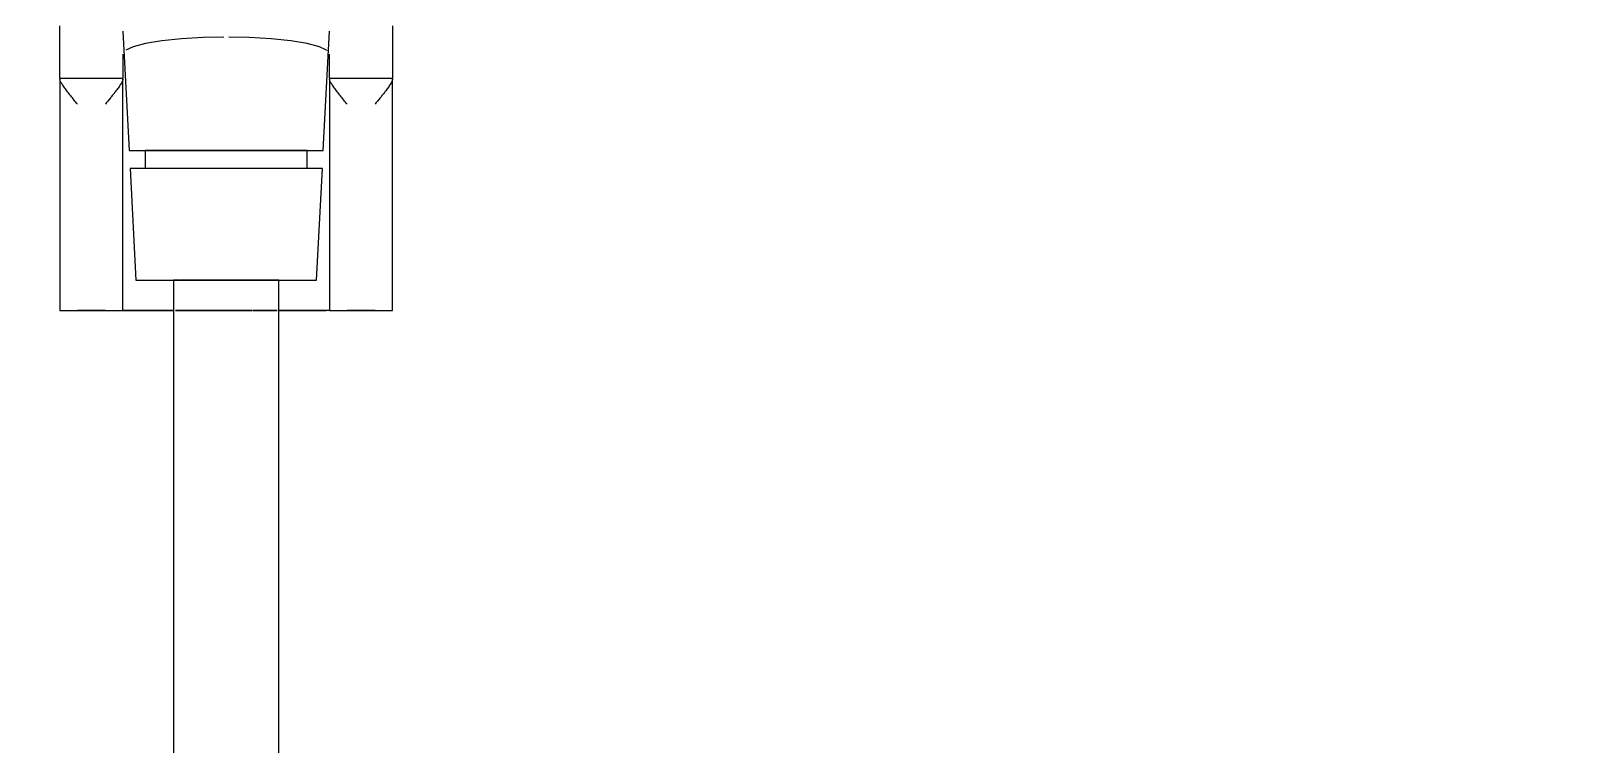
# Model space of a CAD drawing. Header units: metres. Extents: x 34 to 87, y -2.3 to 19.3.
# Drawn here: x 48.604 to 48.7808, y 0.6188 to 0.7 of the extents above; entities that cross this region are included whole.
import ezdxf

# ---------------------------------------------------------------- set-up
doc = ezdxf.new("R2010")
doc.units = ezdxf.units.M
for name, color, linetype, lineweight in [('A-ANNO-DIMS', 7, 'Continuous', 5), ('A-ANNO-DIMS-25', 7, 'Continuous', 5), ('P-SANR-FIXT', 7, 'Continuous', 5)]:
    doc.layers.add(name, color=color, linetype=linetype, lineweight=lineweight)
doc.styles.add('Arial_1', font='arial.ttf', dxfattribs={"height": 0.075})
doc.dimstyles.new('Diagonal_-_2_mm_Arial_-_PRETO', dxfattribs={"dimscale": 0.3048, "dimtxt": 0.076519, "dimasz": 0.246063, "dimexe": 0.19685, "dimexo": 0.123031, "dimgap": 0.04101, "dimtad": 1, "dimrnd": 0.01, "dimzin": 0, "dimdsep": 46, "dimtxsty": 'Arial_1', "dimblk1": 'OBLIQUE', "dimblk2": 'OBLIQUE', "dimsah": 1, "dimcen": 0.09, "dimdle": 0.19685, "dimazin": 0, "dimtfac": 1, "dimtdec": 4, "dimtix": 1, "dimtmove": 0, "dimatfit": 3, "dimfxl": 1, "dimtvp": 1, "dimtolj": 1, "dimtzin": 0, "dimarcsym": 2})

# ---------------------------------------------------------------- blocks, each defined once
blk = doc.blocks.new('UT_Ducha higiênica - UT_Ducha higiênica-3698909-AA')
at = {"layer": 'P-SANR-FIXT'}
for p, q in [((-1.91841, 0.69464), (-1.91841, 0.70061)), ((-1.91122, 0.7), (-1.91051, 0.68639)), ((-1.88839, 0.68639), (-1.88768, 0.7)), ((-1.8805, 0.70061), (-1.8805, 0.69464)), ((-1.91122, 0.69738), (-1.91122, 0.69464)), ((-1.88768, 0.69464), (-1.88768, 0.69738)), ((-1.91841, 0.69464), (-1.91841, 0.69459)), ((-1.91841, 0.69453), (-1.91841, 0.66817)), ((-1.91122, 0.69459), (-1.91122, 0.69464)), ((-1.91122, 0.66817), (-1.91122, 0.69453)), ((-1.88768, 0.69464), (-1.88768, 0.69459)), ((-1.88768, 0.69453), (-1.88768, 0.66817)), ((-1.8805, 0.69459), (-1.8805, 0.69464)), ((-1.8805, 0.66817), (-1.8805, 0.69453)), ((-1.91051, 0.68639), (-1.89945, 0.68639)), ((-1.90868, 0.68639), (-1.90868, 0.68434)), ((-1.89945, 0.68639), (-1.88839, 0.68639)), ((-1.89023, 0.68434), (-1.89023, 0.68639)), ((-1.91041, 0.68434), (-1.90974, 0.67161)), ((-1.89945, 0.68434), (-1.91041, 0.68434)), ((-1.8885, 0.68434), (-1.89945, 0.68434)), ((-1.88916, 0.67161), (-1.8885, 0.68434)), ((-1.90974, 0.67161), (-1.89945, 0.67161)), ((-1.90545, 0.67161), (-1.90545, 0.1)), ((-1.89945, 0.67161), (-1.88916, 0.67161)), ((-1.89345, 0.1), (-1.89345, 0.67161)), ((-1.91841, 0.66817), (-1.91641, 0.66817)), ((-1.91322, 0.66817), (-1.91641, 0.66817)), ((-1.91322, 0.66817), (-1.91122, 0.66817)), ((-1.90546, 0.66817), (-1.91122, 0.66817)), ((-1.88768, 0.66817), (-1.89344, 0.66817)), ((-1.88768, 0.66817), (-1.88568, 0.66817)), ((-1.8825, 0.66817), (-1.88568, 0.66817)), ((-1.8825, 0.66817), (-1.8805, 0.66817))]:
    blk.add_line(p, q, dxfattribs=at)
at = {"layer": 'P-SANR-FIXT', "color": 253, "true_color": 0xa6a6a6}
for p, q in [((-1.88796, 0.6978), (-1.88797, 0.69781)), ((-1.91841, 0.69464), (-1.91122, 0.69464)), ((-1.91841, 0.69459), (-1.91841, 0.69453)), ((-1.91122, 0.69453), (-1.91122, 0.69459)), ((-1.88768, 0.69464), (-1.8805, 0.69464)), ((-1.88768, 0.69459), (-1.88768, 0.69453)), ((-1.8805, 0.69453), (-1.8805, 0.69459)), ((-1.91051, 0.68639), (-1.90877, 0.68639)), ((-1.89945, 0.68639), (-1.90868, 0.68639)), ((-1.89023, 0.68639), (-1.89945, 0.68639)), ((-1.89013, 0.68639), (-1.88839, 0.68639)), ((-1.90894, 0.68434), (-1.91041, 0.68434)), ((-1.89945, 0.68434), (-1.90868, 0.68434)), ((-1.89023, 0.68434), (-1.89945, 0.68434)), ((-1.8885, 0.68434), (-1.88996, 0.68434)), ((-1.90974, 0.67161), (-1.90562, 0.67161)), ((-1.90465, 0.67161), (-1.90545, 0.67161)), ((-1.89945, 0.67161), (-1.9046, 0.67161)), ((-1.8943, 0.67161), (-1.89945, 0.67161)), ((-1.89345, 0.67161), (-1.89425, 0.67161)), ((-1.89329, 0.67161), (-1.88916, 0.67161)), ((-1.91841, 0.66817), (-1.91641, 0.66817)), ((-1.91641, 0.66817), (-1.91149, 0.66817)), ((-1.91122, 0.66817), (-1.90545, 0.66817)), ((-1.90468, 0.66817), (-1.90525, 0.66817)), ((-1.90374, 0.66817), (-1.90468, 0.66817)), ((-1.9025, 0.66817), (-1.90373, 0.66817)), ((-1.90102, 0.66817), (-1.90245, 0.66817)), ((-1.89946, 0.66817), (-1.90101, 0.66817)), ((-1.89789, 0.66817), (-1.89945, 0.66817)), ((-1.89645, 0.66817), (-1.89788, 0.66817)), ((-1.89517, 0.66817), (-1.8964, 0.66817)), ((-1.89423, 0.66817), (-1.89517, 0.66817)), ((-1.89365, 0.66817), (-1.89422, 0.66817)), ((-1.89345, 0.66817), (-1.88808, 0.66817)), ((-1.88741, 0.66817), (-1.8825, 0.66817)), ((-1.8825, 0.66817), (-1.8805, 0.66817))]:
    blk.add_line(p, q, dxfattribs=at)
at = {"layer": 'P-SANR-FIXT', "color": 254, "true_color": 0xdfdfdf}
for p, q in [((-1.90877, 0.68639), (-1.89945, 0.68639)), ((-1.89945, 0.68639), (-1.90868, 0.68639)), ((-1.89945, 0.68639), (-1.89013, 0.68639)), ((-1.89023, 0.68639), (-1.89945, 0.68639)), ((-1.89945, 0.68434), (-1.90874, 0.68434)), ((-1.89945, 0.68434), (-1.90868, 0.68434)), ((-1.89023, 0.68434), (-1.89945, 0.68434)), ((-1.89016, 0.68434), (-1.89945, 0.68434)), ((-1.90465, 0.67161), (-1.90545, 0.67161)), ((-1.90538, 0.67161), (-1.90466, 0.67161)), ((-1.89945, 0.67161), (-1.9046, 0.67161)), ((-1.9046, 0.67161), (-1.89945, 0.67161)), ((-1.8943, 0.67161), (-1.89945, 0.67161)), ((-1.89945, 0.67161), (-1.89431, 0.67161)), ((-1.89345, 0.67161), (-1.89425, 0.67161)), ((-1.89424, 0.67161), (-1.89352, 0.67161)), ((-1.90525, 0.66817), (-1.90465, 0.66817)), ((-1.90465, 0.66817), (-1.9037, 0.66817)), ((-1.90369, 0.66817), (-1.9025, 0.66817)), ((-1.90245, 0.66817), (-1.90101, 0.66817)), ((-1.901, 0.66817), (-1.89946, 0.66817)), ((-1.89945, 0.66817), (-1.8979, 0.66817)), ((-1.89789, 0.66817), (-1.89645, 0.66817)), ((-1.8964, 0.66817), (-1.89521, 0.66817)), ((-1.8952, 0.66817), (-1.89426, 0.66817)), ((-1.89425, 0.66817), (-1.89366, 0.66817))]:
    blk.add_line(p, q, dxfattribs=at)
at = {"layer": 'P-SANR-FIXT', "color": 253, "true_color": 0xa6a6a6, "flags": 128}
for points in [[(-1.89974, 0.6993), (-1.90207, 0.69925), (-1.90456, 0.69911), (-1.90679, 0.69888), (-1.90865, 0.69858), (-1.91006, 0.69821), (-1.91089, 0.69783)], [(-1.88801, 0.69783), (-1.88884, 0.69821), (-1.89025, 0.69858), (-1.89211, 0.69888), (-1.89434, 0.69911), (-1.89683, 0.69925), (-1.89916, 0.6993)]]:
    blk.add_lwpolyline(points, dxfattribs=at)
at = {"layer": 'P-SANR-FIXT'}
for points, knots in [([(-1.91641, 0.69166), (-1.91653, 0.69182), (-1.91679, 0.69214), (-1.91711, 0.69253), (-1.91735, 0.69284), (-1.91753, 0.69307), (-1.9177, 0.69329), (-1.91786, 0.69351), (-1.918, 0.69372), (-1.91813, 0.69391), (-1.91825, 0.6941), (-1.91836, 0.69432), (-1.91841, 0.69445), (-1.91841, 0.69453)], [0, 0, 0, 0, 0.142857, 0.285714, 0.357143, 0.428571, 0.5, 0.571429, 0.642857, 0.714286, 0.785714, 0.857143, 1, 1, 1, 1]), ([(-1.91122, 0.69453), (-1.91122, 0.69445), (-1.91127, 0.69432), (-1.91138, 0.6941), (-1.91149, 0.69391), (-1.91163, 0.69372), (-1.91177, 0.69351), (-1.91193, 0.69329), (-1.91213, 0.69303), (-1.91232, 0.69278), (-1.91251, 0.69255), (-1.91279, 0.6922), (-1.91303, 0.6919), (-1.91322, 0.69166)], [0, 0, 0, 0, 0.142857, 0.214286, 0.285714, 0.357143, 0.428571, 0.5, 0.571429, 0.678571, 0.732143, 0.785714, 1, 1, 1, 1]), ([(-1.88568, 0.69166), (-1.88581, 0.69182), (-1.88606, 0.69214), (-1.88638, 0.69253), (-1.88662, 0.69284), (-1.8868, 0.69307), (-1.88697, 0.69329), (-1.88713, 0.69351), (-1.88728, 0.69372), (-1.88741, 0.69391), (-1.88752, 0.6941), (-1.88764, 0.69432), (-1.88768, 0.69445), (-1.88768, 0.69453)], [0, 0, 0, 0, 0.142857, 0.285714, 0.357143, 0.428571, 0.5, 0.571429, 0.642857, 0.714286, 0.785714, 0.857143, 1, 1, 1, 1]), ([(-1.8805, 0.69453), (-1.8805, 0.69445), (-1.88054, 0.69432), (-1.88065, 0.6941), (-1.88077, 0.69391), (-1.8809, 0.69372), (-1.88105, 0.69351), (-1.8812, 0.69329), (-1.8814, 0.69303), (-1.88159, 0.69278), (-1.88178, 0.69255), (-1.88206, 0.6922), (-1.8823, 0.6919), (-1.8825, 0.69166)], [0, 0, 0, 0, 0.142857, 0.214286, 0.285714, 0.357143, 0.428571, 0.5, 0.571429, 0.678571, 0.732143, 0.785714, 1, 1, 1, 1])]:
    blk.add_open_spline(points, degree=3, knots=knots, dxfattribs=at)
blk = doc.blocks.new('DIMBLOCK7-AA')
at = {"layer": 'A-ANNO-DIMS-25'}
for p, q in [((47.98985, -0.06), (47.98985, 0.66)), ((47.98985, 0.6), (47.92985, 0.6)), ((47.98985, 0.6), (48.35353, 0.6)), ((47.98985, 0), (47.92985, 0)), ((47.98985, 0), (49.79499, 0))]:
    blk.add_line(p, q, dxfattribs=at)
at = {"layer": 'A-ANNO-DIMS-25', "lineweight": 20}
for p, q in [((47.98985, 0.6), (47.95235, 0.6375)), ((47.98985, 0.6), (48.02735, 0.5625)), ((47.98985, 0), (47.95235, 0.0375)), ((47.98985, 0), (48.02735, -0.0375))]:
    blk.add_line(p, q, dxfattribs=at)
at = {"layer": 'A-ANNO-DIMS-25', "color": 0, "insert": (47.87998, 0.19876), "char_height": 0.075, "width": 0.2429787, "attachment_point": 1, "rotation": 90, "line_spacing_factor": 0.941778, "style": 'Arial_1'}
blk.add_mtext('0,60', dxfattribs=at)
blk = doc.blocks.new('_Oblique')
at = {"color": 0, "linetype": 'ByBlock', "lineweight": -2}
blk.add_line((-0.5, -0.5), (0.5, 0.5), dxfattribs=at)
blk = doc.blocks.new('DIMBLOCK8-AA')
at = {"layer": 'A-ANNO-DIMS-25'}
for p, q in [((48.37573, 0.95876), (48.37573, 1.01876)), ((48.70628, 0.95876), (48.70628, 1.01876)), ((48.31573, 0.95876), (48.70628, 0.95876)), ((48.37573, 0.95876), (48.37573, 0.6375)), ((48.70628, 0.95876), (48.70628, 0.83858))]:
    blk.add_line(p, q, dxfattribs=at)
at = {"layer": 'A-ANNO-DIMS-25', "lineweight": 20}
for p, q in [((48.37573, 0.95876), (48.41323, 0.99626)), ((48.70628, 0.95876), (48.74378, 0.99626)), ((48.37573, 0.95876), (48.33823, 0.92126)), ((48.70628, 0.95876), (48.66878, 0.92126))]:
    blk.add_line(p, q, dxfattribs=at)
at = {"layer": 'A-ANNO-DIMS-25', "color": 0, "insert": (48.43976, 1.06862), "char_height": 0.075, "width": 0.2429787, "attachment_point": 1, "line_spacing_factor": 0.941778, "style": 'Arial_1'}
blk.add_mtext('0,33', dxfattribs=at)

msp = doc.modelspace()

# ---------------------------------------------------------------- block references
at = {"layer": 'P-SANR-FIXT', "color": 254, "true_color": 0xdfdfdf}
msp.add_blockref('UT_Ducha higiênica - UT_Ducha higiênica-3698909-AA', (50.52573, 0), dxfattribs=at)

# ---------------------------------------------------------------- dimensions: what is measured, and where the dimension line sits
at = {"layer": 'A-ANNO-DIMS'}
dim = msp.add_linear_dim(base=(48.70628, 0.95876), p1=(48.37573, 0.6), p2=(48.70628, 0.80108), dimstyle='Diagonal_-_2_mm_Arial_-_PRETO', override={"dimpost": '<>', "dimfxl": 0.386907}, dxfattribs=at)
dim.commit()
dim.dimension.update_dxf_attribs({"geometry": 'DIMBLOCK8-AA', "text_midpoint": (48.541, 1.00958)})
dim = msp.add_linear_dim(base=(47.98985, 0.6), p1=(49.83249, 0), p2=(48.39103, 0.6), angle=90, dimstyle='Diagonal_-_2_mm_Arial_-_PRETO', override={"dimpost": '<>', "dimfxl": 1.56135}, dxfattribs=at)
dim.commit()
dim.dimension.update_dxf_attribs({"geometry": 'DIMBLOCK7-AA', "text_midpoint": (47.93906, 0.3)})

doc.saveas('drawing.dxf')
